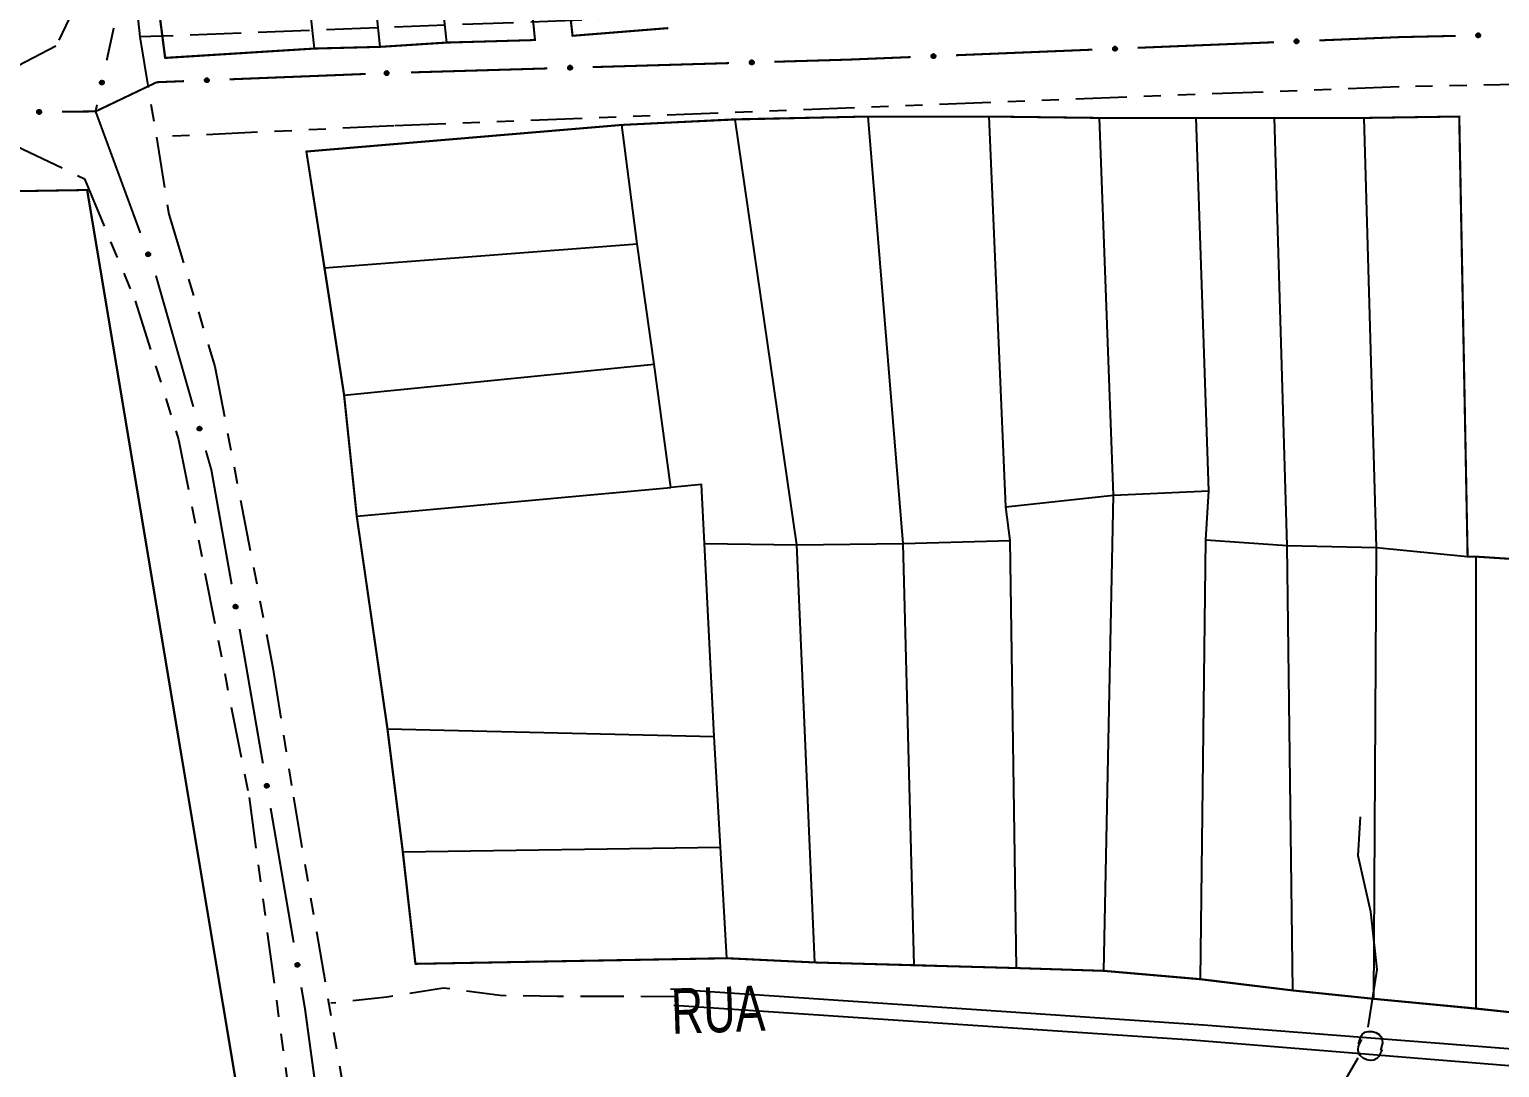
# Model space of a CAD drawing. Extents: x 203604 to 204690, y 4848469 to 4850418.
# Drawn here: x 203911.7 to 204041.1, y 4849433.1 to 4849524.5 of the extents above; entities that cross this region are included whole.
import ezdxf

# ---------------------------------------------------------------- set-up
doc = ezdxf.new("R2010")
doc.units = 0
doc.header["$LTSCALE"] = 1.5
doc.header["$MEASUREMENT"] = 0
for name, pattern in [('TRACO_11', [8, 3, -1, 3, -1]), ('TRACO_13', [8, 5, -1, 1, -1]), ('TRACO_15', [3, 2, -1]), ('TRACO_25', [8, 3, -1, 1, -1, 1, -1])]:
    doc.linetypes.add(name, pattern=pattern)
for name, color, linetype in [('CD_MALHA_LOTES', 7, 'CONTINUOUS'), ('HD-CURSO-INTER', 170, 'CONTINUOUS'), ('RU-QUADRA', 210, 'CONTINUOUS'), ('SV-BUEIRO-VALA', 7, 'CONTINUOUS'), ('SV-CAMINHO-TRILHA', 20, 'CONTINUOUS'), ('SV-EIXO-RUA-N-PAV', 6, 'CONTINUOUS'), ('SV-EIXO-RUA-PAV', 20, 'CONTINUOUS'), ('SV-ESTIVAS', 7, 'CONTINUOUS'), ('SV-RUA-NAO-PAV', 7, 'CONTINUOUS'), ('SV-RUA-PAVIM', 7, 'CONTINUOUS'), ('SV-TXT-VIA-ATUAL', 250, 'CONTINUOUS')]:
    doc.layers.add(name, color=color, linetype=linetype)
doc.styles.add('ARIAL', font='ARIAL.SHX')

# ---------------------------------------------------------------- blocks, each defined once
blk = doc.blocks.new('COD120', base_point=(204039.48, 4849370.16))
at = {"layer": 'SV-BUEIRO-VALA'}
blk.add_lwpolyline([(204038.48, 4849368.76), (204038.48, 4849369.343333), (204038.48, 4849369.430833), (204038.563333, 4849369.664167), (204038.73, 4849369.926667), (204038.98, 4849370.0725), (204039.313333, 4849370.16), (204039.646667, 4849370.16), (204039.98, 4849370.0725), (204040.23, 4849369.926667), (204040.396667, 4849369.664167), (204040.48, 4849369.430833), (204040.48, 4849369.343333), (204040.48, 4849368.76)], dxfattribs=at)

msp = doc.modelspace()

# ---------------------------------------------------------------- linework, layer by layer
at = {"layer": 'CD_MALHA_LOTES', "linetype": 'Continuous', "flags": 128}
for points in [[(203956.886793, 4849546.947707), (203959.514708, 4849523.897131)], [(203948.43992, 4849523.296465), (203946.037255, 4849545.370957)], [(203953.996085, 4849546.497207), (203956.211043, 4849523.521715)], [(203942.583422, 4849522.921048), (203940.330923, 4849544.695208)], [(203936.802008, 4849522.770882), (203934.474425, 4849543.869291)], [(203923.662429, 4849521.944965), (203921.109596, 4849541.766959)], [(203948.43992, 4849523.296465), (203942.583422, 4849522.921048)], [(203956.211043, 4849523.521715), (203948.43992, 4849523.296465)], [(203959.514708, 4849523.897131), (203967.924039, 4849524.572881)], [(203936.802008, 4849522.770882), (203923.662429, 4849521.944965)], [(203942.583422, 4849522.921048), (203936.802008, 4849522.770882)], [(203936.086548, 4849513.710878), (203963.859151, 4849516.050919)], [(203963.859151, 4849516.050919), (203973.83512, 4849516.54356)], [(203965.213913, 4849505.582311), (203963.859151, 4849516.050919)], [(203973.83512, 4849516.54356), (203985.53533, 4849516.78988)], [(203979.254164, 4849479.102889), (203973.83512, 4849516.54356)], [(203988.614332, 4849479.226049), (203985.53533, 4849516.78988)], [(203985.53533, 4849516.78988), (203996.188678, 4849516.78988)], [(203997.6666, 4849482.428211), (203996.188678, 4849516.78988)], [(203996.188678, 4849516.78988), (204005.918327, 4849516.66672)], [(204005.918327, 4849516.66672), (204014.416374, 4849516.66672)], [(204007.149928, 4849483.475072), (204005.918327, 4849516.66672)], [(204015.524815, 4849483.844553), (204014.416374, 4849516.66672)], [(204014.416374, 4849516.66672), (204021.313339, 4849516.66672)], [(204021.313339, 4849516.66672), (204029.195586, 4849516.66672)], [(204022.42178, 4849479.041309), (204021.313339, 4849516.66672)], [(204029.195586, 4849516.66672), (204037.570473, 4849516.78988)], [(204030.304027, 4849478.856568), (204029.195586, 4849516.66672)], [(204037.570473, 4849516.78988), (204038.309434, 4849478.056028)], [(203937.68763, 4849503.488589), (203936.086548, 4849513.710878)], [(203983.182464, 4849112.210596), (203916.798973, 4849510.32331), (203632.378967, 4849505.680231), (203634.88874, 4849205.323168), (203649.445423, 4849205.448657), (203651.453241, 4849112.27334)], [(203937.68763, 4849503.488589), (203965.213913, 4849505.582311)], [(203966.691834, 4849494.990542), (203965.213913, 4849505.582311)], [(203939.411871, 4849492.28102), (203937.68763, 4849503.488589)], [(203939.411871, 4849492.28102), (203966.691834, 4849494.990542)], [(203968.169755, 4849484.152453), (203966.691834, 4849494.990542)], [(203940.520312, 4849481.627671), (203939.411871, 4849492.28102)], [(203940.520312, 4849481.627671), (203968.169755, 4849484.152453)], [(203971.125598, 4849479.226049), (203970.879277, 4849484.398773), (203968.169755, 4849484.152453)], [(203997.6666, 4849482.428211), (204007.149928, 4849483.475072)], [(204006.287807, 4849441.600637), (204007.149928, 4849483.475072)], [(204007.149928, 4849483.475072), (204015.524815, 4849483.844553)], [(204015.278494, 4849479.533949), (204015.524815, 4849483.844553)], [(203998.03608, 4849479.472369), (203997.6666, 4849482.428211)], [(203943.229834, 4849462.907335), (203940.520312, 4849481.627671)], [(203988.614332, 4849479.226049), (203998.03608, 4849479.472369)], [(203998.5903, 4849441.846958), (203998.03608, 4849479.472369)], [(204014.785854, 4849440.861677), (204015.278494, 4849479.533949)], [(204015.278494, 4849479.533949), (204022.42178, 4849479.041309)], [(203971.125598, 4849479.226049), (203979.254164, 4849479.102889)], [(203971.987718, 4849462.229955), (203971.125598, 4849479.226049)], [(203979.254164, 4849479.102889), (203988.614332, 4849479.226049)], [(203980.855246, 4849442.339598), (203979.254164, 4849479.102889)], [(203989.599613, 4849442.093278), (203988.614332, 4849479.226049)], [(204022.914421, 4849439.876396), (204022.42178, 4849479.041309)], [(204022.42178, 4849479.041309), (204030.304027, 4849478.856568)], [(204030.057707, 4849439.137435), (204030.304027, 4849478.856568)], [(204030.304027, 4849478.856568), (204038.309434, 4849478.056028)], [(204038.309434, 4849478.056028), (204039.048394, 4849478.056028)], [(204039.048394, 4849478.056028), (204039.048394, 4849438.275315)], [(204039.048394, 4849478.056028), (204042.866357, 4849477.809708)], [(203943.229834, 4849462.907335), (203971.987718, 4849462.229955)], [(203944.584595, 4849452.069246), (203943.229834, 4849462.907335)], [(203972.541492, 4849452.477392), (203971.987718, 4849462.229955)], [(203944.584595, 4849452.069246), (203972.541492, 4849452.477392)], [(203973.096159, 4849442.709078), (203972.541492, 4849452.477392)], [(203945.693036, 4849442.216438), (203944.584595, 4849452.069246)], [(203973.096159, 4849442.709078), (203945.693036, 4849442.216438)], [(203980.855246, 4849442.339598), (203973.096159, 4849442.709078)], [(203989.599613, 4849442.093278), (203980.855246, 4849442.339598)], [(203998.5903, 4849441.846958), (203989.599613, 4849442.093278)], [(204006.287807, 4849441.600637), (203998.5903, 4849441.846958)], [(204014.785854, 4849440.861677), (204006.287807, 4849441.600637)], [(204022.914421, 4849439.876396), (204014.785854, 4849440.861677)], [(204030.057707, 4849439.137435), (204022.914421, 4849439.876396)], [(204039.048394, 4849438.275315), (204030.057707, 4849439.137435)], [(204046.1301, 4849437.536354), (204039.048394, 4849438.275315)]]:
    msp.add_lwpolyline(points, dxfattribs=at)
at = {"layer": 'HD-CURSO-INTER', "linetype": 'TRACO_13'}
for points in [[(204029.56, 4849436.64, 3.72), (204030.36, 4849441.71, 3.72), (204029.78, 4849446.79, 3.72), (204028.67, 4849451.71, 3.72), (204028.88, 4849455.15, 3.72)], [(204041.1, 4849377.44, 3.72), (204040.8, 4849382.54, 3.72), (204040.72, 4849387.91, 3.72), (204040.71, 4849393, 3.72), (204040.89, 4849398.14, 3.72), (204041.02, 4849403.21, 3.72), (204037.78, 4849407.04, 3.72), (204032.99, 4849408.97, 3.72), (204028.66, 4849411.72, 3.72), (204026.15, 4849416.28, 3.72), (204025.55, 4849421.3, 3.72), (204025.7, 4849426.7, 3.72), (204027.24, 4849431.47, 3.72), (204028.68, 4849433.95, 3.72)]]:
    msp.add_polyline3d(points, dxfattribs=at)
at = {"layer": 'RU-QUADRA', "linetype": 'Continuous', "const_width": 0.18, "flags": 128}
for points in [[(203921.109596, 4849541.766959), (203923.662429, 4849521.944965), (203936.802008, 4849522.770882), (203942.583422, 4849522.921048), (203948.43992, 4849523.296465), (203956.211043, 4849523.521715), (203953.996085, 4849546.497207)], [(203956.886793, 4849546.947707), (203959.514708, 4849523.897131), (203967.924039, 4849524.572881)], [(204042.866357, 4849477.809708), (204039.048394, 4849478.056028), (204038.309434, 4849478.056028), (204037.570473, 4849516.78988), (204029.195586, 4849516.66672), (204021.313339, 4849516.66672), (204014.416374, 4849516.66672), (204005.918327, 4849516.66672), (203996.188678, 4849516.78988), (203985.53533, 4849516.78988), (203973.83512, 4849516.54356), (203963.859151, 4849516.050919), (203936.086548, 4849513.710878), (203937.68763, 4849503.488589), (203939.411871, 4849492.28102), (203940.520312, 4849481.627671), (203943.229834, 4849462.907335), (203944.584595, 4849452.069246), (203945.693036, 4849442.216438), (203973.096159, 4849442.709078), (203980.855246, 4849442.339598), (203989.599613, 4849442.093278), (203998.5903, 4849441.846958), (204006.287807, 4849441.600637), (204014.785854, 4849440.861677), (204022.914421, 4849439.876396), (204030.057707, 4849439.137435), (204039.048394, 4849438.275315), (204046.1301, 4849437.536354)], [(203983.182464, 4849112.210596), (203916.798973, 4849510.32331), (203632.378967, 4849505.680231), (203634.88874, 4849205.323168), (203649.445423, 4849205.448657), (203651.453241, 4849112.27334)]]:
    msp.add_lwpolyline(points, dxfattribs=at)
at = {"layer": 'SV-CAMINHO-TRILHA', "linetype": 'TRACO_15'}
msp.add_polyline3d([(203968.54, 4849439.32, 4.83), (203963.23, 4849439.34, 4.87), (203958.17, 4849439.34, 4.95), (203953.16, 4849439.42, 5.51), (203948.15, 4849440.09, 5.51), (203943.16, 4849439.29, 5.62), (203938.23, 4849438.75, 5.72)], dxfattribs=at)
at = {"layer": 'SV-EIXO-RUA-N-PAV', "const_width": 0.18}
for points in [[(203918.934098, 4849523.690076), (203919.13, 4849524.59)], [(203918.508687, 4849521.735843), (203918.934098, 4849523.690076)], [(203917.53, 4849517.24), (203917.657865, 4849517.827378)], [(203917.667842, 4849516.865709), (203917.53, 4849517.24)], [(203921.469264, 4849506.543442), (203917.667842, 4849516.865709)], [(203926.134092, 4849491.247126), (203922.840974, 4849502.786423)], [(203927.72, 4849485.69), (203927.231797, 4849487.400694)], [(203927.758635, 4849485.472396), (203927.72, 4849485.69)], [(203929.506768, 4849475.62638), (203927.758635, 4849485.472396)], [(203930.63, 4849469.3), (203930.206022, 4849471.687974)], [(203930.727701, 4849468.733686), (203930.63, 4849469.3)], [(203932.257778, 4849459.864702), (203930.727701, 4849468.733686)], [(203933.43, 4849453.07), (203932.937812, 4849455.922932)], [(203933.447703, 4849452.966581), (203933.43, 4849453.07)], [(203934.966212, 4849444.09561), (203933.447703, 4849452.966581)], [(203935.96, 4849438.29), (203935.641104, 4849440.152956)], [(203935.974835, 4849438.181058), (203935.96, 4849438.29)], [(203937.324085, 4849428.2725), (203935.974835, 4849438.181058)]]:
    msp.add_lwpolyline(points, dxfattribs=at)
at = {"layer": 'SV-EIXO-RUA-N-PAV'}
for points in [[(203917.945153, 4849519.664632), (203917.918136, 4849519.705402), (203917.903254, 4849519.745966), (203917.900579, 4849519.783371), (203917.906834, 4849519.817041), (203917.917113, 4849519.850766), (203917.934978, 4849519.882482), (203917.962603, 4849519.913291), (203918.00331, 4849519.940679), (203918.045866, 4849519.953194), (203918.082397, 4849519.957778), (203918.117882, 4849519.953277), (203918.150477, 4849519.942743), (203918.182808, 4849519.923097), (203918.213756, 4849519.894796), (203918.240305, 4849519.853197), (203918.254623, 4849519.813329), (203918.25626, 4849519.777081), (203918.25151, 4849519.741436), (203918.240603, 4849519.707131), (203918.222887, 4849519.676099), (203918.194337, 4849519.64499), (203918.152931, 4849519.61933), (203918.113331, 4849519.604596), (203918.077116, 4849519.60245), (203918.042128, 4849519.607917), (203918.008177, 4849519.617816), (203917.975547, 4849519.634447), (203917.945153, 4849519.664632)], [(203922.106787, 4849504.493796), (203922.062096, 4849504.513666), (203922.02775, 4849504.539882), (203922.005398, 4849504.569992), (203921.992583, 4849504.60175), (203921.983132, 4849504.635717), (203921.98116, 4849504.672065), (203921.987906, 4849504.712892), (203922.007524, 4849504.757862), (203922.036692, 4849504.791281), (203922.065039, 4849504.814775), (203922.097385, 4849504.830044), (203922.130536, 4849504.838672), (203922.16836, 4849504.839473), (203922.209667, 4849504.832232), (203922.254409, 4849504.811411), (203922.287905, 4849504.785479), (203922.308761, 4849504.755787), (203922.323905, 4849504.723171), (203922.333138, 4849504.688378), (203922.334869, 4849504.652687), (203922.327503, 4849504.61111), (203922.306368, 4849504.567222), (203922.280885, 4849504.533519), (203922.251494, 4849504.512252), (203922.219048, 4849504.498065), (203922.185095, 4849504.488172), (203922.14864, 4849504.484668), (203922.106787, 4849504.493796)], [(203926.61652, 4849489.155537), (203926.573441, 4849489.178694), (203926.541152, 4849489.207405), (203926.521114, 4849489.239103), (203926.510711, 4849489.271731), (203926.503827, 4849489.306309), (203926.504579, 4849489.342703), (203926.51436, 4849489.382911), (203926.537287, 4849489.426288), (203926.568873, 4849489.457431), (203926.598898, 4849489.478739), (203926.632296, 4849489.491546), (203926.665999, 4849489.49767), (203926.703777, 4849489.495639), (203926.744427, 4849489.485329), (203926.787486, 4849489.46122), (203926.818948, 4849489.432855), (203926.837525, 4849489.401686), (203926.850187, 4849489.368029), (203926.856792, 4849489.332643), (203926.855848, 4849489.296923), (203926.845393, 4849489.256013), (203926.821035, 4849489.213829), (203926.793102, 4849489.182126), (203926.762203, 4849489.163117), (203926.728786, 4849489.151397), (203926.694188, 4849489.144071), (203926.657573, 4849489.143303), (203926.61652, 4849489.155537)], [(203929.773127, 4849473.496465), (203929.732638, 4849473.5239), (203929.703449, 4849473.555758), (203929.686752, 4849473.589336), (203929.679734, 4849473.622855), (203929.676417, 4849473.657956), (203929.68088, 4849473.694082), (203929.694716, 4849473.733081), (203929.721951, 4849473.773891), (203929.756552, 4849473.801647), (203929.788596, 4849473.819778), (203929.823126, 4849473.829108), (203929.857279, 4849473.831759), (203929.894652, 4849473.825882), (203929.934037, 4849473.811475), (203929.974409, 4849473.783096), (203930.002811, 4849473.751667), (203930.018108, 4849473.718764), (203930.027268, 4849473.68399), (203930.030225, 4849473.648115), (203930.02564, 4849473.612677), (203930.011063, 4849473.573049), (203929.982525, 4849473.533572), (203929.951501, 4849473.504887), (203929.918822, 4849473.489132), (203929.884384, 4849473.480885), (203929.849219, 4849473.477129), (203929.812717, 4849473.480104), (203929.773127, 4849473.496465)], [(203932.513744, 4849457.733514), (203932.473389, 4849457.761145), (203932.444356, 4849457.793145), (203932.427823, 4849457.826804), (203932.420969, 4849457.860358), (203932.417823, 4849457.895474), (203932.422462, 4849457.931578), (203932.436488, 4849457.97051), (203932.463922, 4849458.011186), (203932.498658, 4849458.038773), (203932.53079, 4849458.056747), (203932.565365, 4849458.065909), (203932.59953, 4849458.068393), (203932.636874, 4849458.062334), (203932.676188, 4849458.047735), (203932.716422, 4849458.019159), (203932.74467, 4849457.987592), (203932.759807, 4849457.954615), (203932.768797, 4849457.919797), (203932.771579, 4849457.883907), (203932.766821, 4849457.848493), (203932.752051, 4849457.808936), (203932.72332, 4849457.769599), (203932.692157, 4849457.741065), (203932.659402, 4849457.72547), (203932.624923, 4849457.71739), (203932.58974, 4849457.713807), (203932.553253, 4849457.71696), (203932.513744, 4849457.733514)], [(203935.219398, 4849441.964089), (203935.179079, 4849441.991773), (203935.150088, 4849442.023811), (203935.133599, 4849442.057492), (203935.126788, 4849442.091054), (203935.123688, 4849442.126174), (203935.128375, 4849442.162273), (203935.142451, 4849442.201186), (203935.169938, 4849442.241826), (203935.20471, 4849442.269368), (203935.236865, 4849442.2873), (203935.271453, 4849442.296416), (203935.305621, 4849442.298856), (203935.342957, 4849442.292748), (203935.382252, 4849442.278098), (203935.422449, 4849442.24947), (203935.450655, 4849442.217866), (203935.465749, 4849442.184869), (203935.474694, 4849442.150039), (203935.477429, 4849442.114146), (203935.472624, 4849442.078738), (203935.457803, 4849442.0392), (203935.429021, 4849441.999901), (203935.397821, 4849441.971408), (203935.365045, 4849441.955855), (203935.330556, 4849441.947821), (203935.295369, 4849441.944283), (203935.258886, 4849441.947484), (203935.219398, 4849441.964089)]]:
    msp.add_lwpolyline(points, close=True, dxfattribs=at)
for points in [[(203917.903254, 4849519.745966), (203917.917113, 4849519.850766)], [(203917.909553, 4849519.728489), (203917.925126, 4849519.857764)], [(203917.918136, 4849519.705402), (203917.934978, 4849519.882482)], [(203917.931339, 4849519.687438), (203917.947629, 4849519.890571)], [(203917.945153, 4849519.664632), (203917.962603, 4849519.913291)], [(203917.962286, 4849519.649979), (203917.984045, 4849519.923141)], [(203917.975547, 4849519.634447), (203918.00331, 4849519.940679)], [(203917.993006, 4849519.630723), (203918.023182, 4849519.942551)], [(203918.008177, 4849519.617816), (203918.045866, 4849519.953194)], [(203918.024887, 4849519.6168), (203918.061331, 4849519.951004)], [(203918.042128, 4849519.607917), (203918.082397, 4849519.957778)], [(203918.060596, 4849519.60763), (203918.102318, 4849519.953254)], [(203918.077116, 4849519.60245), (203918.117882, 4849519.953277)], [(203918.096713, 4849519.606751), (203918.134027, 4849519.944955)], [(203918.113331, 4849519.604596), (203918.150477, 4849519.942743)], [(203918.134572, 4849519.613871), (203918.166661, 4849519.928075)], [(203918.152931, 4849519.61933), (203918.182808, 4849519.923097)], [(203918.172956, 4849519.636237), (203918.198134, 4849519.905863)], [(203918.194337, 4849519.64499), (203918.213756, 4849519.894796)], [(203918.207458, 4849519.666432), (203918.225834, 4849519.866317)], [(203918.222887, 4849519.676099), (203918.240305, 4849519.853197)], [(203918.232047, 4849519.695991), (203918.246578, 4849519.82689)], [(203918.240603, 4849519.707131), (203918.254623, 4849519.813329)], [(203922.062096, 4849504.513666), (203921.98116, 4849504.672065)], [(203922.02775, 4849504.539882), (203921.983132, 4849504.635717)], [(203922.042453, 4849504.528526), (203921.986131, 4849504.645925)], [(203922.082883, 4849504.505609), (203921.987484, 4849504.685684)], [(203922.106787, 4849504.493796), (203921.987906, 4849504.712892)], [(203922.12911, 4849504.490642), (203922.000698, 4849504.73272)], [(203922.14864, 4849504.484668), (203922.007524, 4849504.757862)], [(203922.165365, 4849504.490907), (203922.023278, 4849504.770118)], [(203922.185095, 4849504.488172), (203922.036692, 4849504.791281)], [(203922.199735, 4849504.496294), (203922.050911, 4849504.797744)], [(203922.219048, 4849504.498065), (203922.065039, 4849504.814775)], [(203922.234778, 4849504.507745), (203922.084272, 4849504.821663)], [(203922.251494, 4849504.512252), (203922.097385, 4849504.830044)], [(203922.265712, 4849504.526408), (203922.115474, 4849504.8317)], [(203922.280885, 4849504.533519), (203922.130536, 4849504.838672)], [(203922.293817, 4849504.552753), (203922.152067, 4849504.834997)], [(203922.306368, 4849504.567222), (203922.16836, 4849504.839473)], [(203922.314173, 4849504.592241), (203922.190546, 4849504.833172)], [(203922.327503, 4849504.61111), (203922.209667, 4849504.832232)], [(203922.32705, 4849504.636244), (203922.235155, 4849504.814702)], [(203922.334869, 4849504.652687), (203922.254409, 4849504.811411)], [(203922.331907, 4849504.674386), (203922.273833, 4849504.792593)], [(203922.333138, 4849504.688378), (203922.287905, 4849504.785479)], [(203926.541152, 4849489.207405), (203926.503827, 4849489.306309)], [(203926.573441, 4849489.178694), (203926.504579, 4849489.342703)], [(203926.554964, 4849489.194981), (203926.507581, 4849489.316264)], [(203926.593567, 4849489.169104), (203926.511904, 4849489.355811)], [(203926.61652, 4849489.155537), (203926.51436, 4849489.382911)], [(203926.638545, 4849489.150722), (203926.5286, 4849489.401727)], [(203926.657573, 4849489.143303), (203926.537287, 4849489.426288)], [(203926.674719, 4849489.148274), (203926.553914, 4849489.437331)], [(203926.694188, 4849489.144071), (203926.568873, 4849489.457431)], [(203926.709394, 4849489.151075), (203926.583536, 4849489.462812)], [(203926.728786, 4849489.151397), (203926.598898, 4849489.478739)], [(203926.745196, 4849489.159873), (203926.618592, 4849489.484169)], [(203926.762203, 4849489.163117), (203926.632296, 4849489.491546)], [(203926.77744, 4849489.17617), (203926.650458, 4849489.491844)], [(203926.793102, 4849489.182126), (203926.665999, 4849489.49767)], [(203926.807436, 4849489.20034), (203926.687195, 4849489.492395)], [(203926.821035, 4849489.213829), (203926.703777, 4849489.495639)], [(203926.830689, 4849489.238194), (203926.725429, 4849489.487697)], [(203926.845393, 4849489.256013), (203926.744427, 4849489.485329)], [(203926.846822, 4849489.28111), (203926.768532, 4849489.465942)], [(203926.855848, 4849489.296923), (203926.787486, 4849489.46122)], [(203926.854518, 4849489.318782), (203926.805448, 4849489.441002)], [(203926.856792, 4849489.332643), (203926.818948, 4849489.432855)], [(203929.703449, 4849473.555758), (203929.676417, 4849473.657956)], [(203929.732638, 4849473.5239), (203929.68088, 4849473.694082)], [(203929.71592, 4849473.541989), (203929.681168, 4849473.667475)], [(203929.751679, 4849473.512305), (203929.689506, 4849473.706374)], [(203929.773127, 4849473.496465), (203929.694716, 4849473.733081)], [(203929.794545, 4849473.489427), (203929.710802, 4849473.750345)], [(203929.812717, 4849473.480104), (203929.721951, 4849473.773891)], [(203929.83028, 4849473.483299), (203929.739619, 4849473.783179)], [(203929.849219, 4849473.477129), (203929.756552, 4849473.801647)], [(203929.86506, 4849473.482545), (203929.771688, 4849473.805503)], [(203929.884384, 4849473.480885), (203929.788596, 4849473.819778)], [(203929.901574, 4849473.487642), (203929.808741, 4849473.823168)], [(203929.918822, 4849473.489132), (203929.823126, 4849473.829108)], [(203929.935312, 4849473.500561), (203929.841224, 4849473.82755)], [(203929.951501, 4849473.504887), (203929.857279, 4849473.831759)], [(203929.96762, 4849473.521542), (203929.877825, 4849473.824347)], [(203929.982525, 4849473.533572), (203929.894652, 4849473.825882)], [(203929.994616, 4849473.556824), (203929.91538, 4849473.815771)], [(203930.011063, 4849473.573049), (203929.934037, 4849473.811475)], [(203930.015046, 4849473.597869), (203929.956036, 4849473.789728)], [(203930.02564, 4849473.612677), (203929.974409, 4849473.783096)], [(203930.026548, 4849473.634558), (203929.990214, 4849473.76115)], [(203930.030225, 4849473.648115), (203930.002811, 4849473.751667)], [(203932.444356, 4849457.793145), (203932.417823, 4849457.895474)], [(203932.473389, 4849457.761145), (203932.422462, 4849457.931578)], [(203932.45676, 4849457.779315), (203932.42262, 4849457.90497)], [(203932.492374, 4849457.749458), (203932.431147, 4849457.943828)], [(203932.513744, 4849457.733514), (203932.436488, 4849457.97051)], [(203932.535128, 4849457.726371), (203932.452658, 4849457.987694)], [(203932.553253, 4849457.71696), (203932.463922, 4849458.011186)], [(203932.570832, 4849457.720068), (203932.481635, 4849458.020387)], [(203932.58974, 4849457.713807), (203932.498658, 4849458.038773)], [(203932.605608, 4849457.719145), (203932.513812, 4849458.042555)], [(203932.624923, 4849457.71739), (203932.53079, 4849458.056747)], [(203932.642146, 4849457.724064), (203932.550951, 4849458.060039)], [(203932.659402, 4849457.72547), (203932.565365, 4849458.065909)], [(203932.675947, 4849457.736818), (203932.583455, 4849458.064262)], [(203932.692157, 4849457.741065), (203932.59953, 4849458.068393)], [(203932.708357, 4849457.757641), (203932.62004, 4849458.060881)], [(203932.72332, 4849457.769599), (203932.636874, 4849458.062334)], [(203932.735525, 4849457.792791), (203932.657553, 4849458.052121)], [(203932.752051, 4849457.808936), (203932.676188, 4849458.047735)], [(203932.756155, 4849457.833736), (203932.698082, 4849458.025881)], [(203932.766821, 4849457.848493), (203932.716422, 4849458.019159)], [(203932.767836, 4849457.870369), (203932.732119, 4849457.997136)], [(203932.771579, 4849457.883907), (203932.74467, 4849457.987592)], [(203935.150088, 4849442.023811), (203935.123688, 4849442.126174)], [(203935.179079, 4849441.991773), (203935.128375, 4849442.162273)], [(203935.162474, 4849442.009965), (203935.128497, 4849442.135664)], [(203935.198049, 4849441.980061), (203935.137076, 4849442.174511)], [(203935.219398, 4849441.964089), (203935.142451, 4849442.201186)], [(203935.240772, 4849441.956918), (203935.158643, 4849442.218349)], [(203935.258886, 4849441.947484), (203935.169938, 4849442.241826)], [(203935.276468, 4849441.950569), (203935.187663, 4849442.251004)], [(203935.295369, 4849441.944283), (203935.20471, 4849442.269368)], [(203935.311244, 4849441.9496), (203935.219869, 4849442.27313)], [(203935.330556, 4849441.947821), (203935.236865, 4849442.2873)], [(203935.347788, 4849441.954471), (203935.257031, 4849442.290566)], [(203935.365045, 4849441.955855), (203935.271453, 4849442.296416)], [(203935.381606, 4849441.967182), (203935.28954, 4849442.294746)], [(203935.397821, 4849441.971408), (203935.305621, 4849442.298856)], [(203935.414042, 4849441.987963), (203935.326121, 4849442.291318)], [(203935.429021, 4849441.999901), (203935.342957, 4849442.292748)], [(203935.441256, 4849442.023077), (203935.363622, 4849442.282509)], [(203935.457803, 4849442.0392), (203935.382252, 4849442.278098)], [(203935.461939, 4849442.063996), (203935.404117, 4849442.256216)], [(203935.472624, 4849442.078738), (203935.422449, 4849442.24947)], [(203935.473668, 4849442.100613), (203935.438117, 4849442.227426)], [(203935.477429, 4849442.114146), (203935.450655, 4849442.217866)]]:
    msp.add_lwpolyline(points, dxfattribs=at)
at = {"layer": 'SV-EIXO-RUA-PAV', "const_width": 0.18}
for points in [[(204021.259171, 4849523.326998), (204009.26915, 4849522.837709)], [(204032.36, 4849523.78), (204025.255845, 4849523.490094)], [(204033.249716, 4849523.799619), (204032.36, 4849523.78)], [(204037.248743, 4849523.88782), (204033.249716, 4849523.799619)], [(203989.285783, 4849522.022229), (203984.289941, 4849521.818359)], [(204005.272477, 4849522.674613), (203993.282456, 4849522.185325)], [(203957.301662, 4849521.02387), (203945.30679, 4849520.673073)], [(203973.294824, 4849521.4916), (203961.299952, 4849521.140803)], [(203983.84, 4849521.8), (203977.293114, 4849521.608532)], [(203984.289941, 4849521.818359), (203983.84, 4849521.8)], [(203922.91, 4849519.81), (203917.869133, 4849517.402002)], [(203923.323194, 4849519.826329), (203922.91, 4849519.81)], [(203925.321633, 4849519.905319), (203923.323194, 4849519.826329)], [(203941.30915, 4849520.537239), (203929.318513, 4849520.063299)], [(203914.563279, 4849517.215897), (203916.563213, 4849517.232154)], [(203916.563213, 4849517.232154), (203917.53, 4849517.24)], [(203917.869133, 4849517.402002), (203917.53, 4849517.24)]]:
    msp.add_lwpolyline(points, dxfattribs=at)
at = {"layer": 'SV-EIXO-RUA-PAV'}
for points in [[(204023.405557, 4849523.304415), (204023.372926, 4849523.267984), (204023.337431, 4849523.243347), (204023.301912, 4849523.231318), (204023.267753, 4849523.228874), (204023.232525, 4849523.230308), (204023.197327, 4849523.239591), (204023.160544, 4849523.258547), (204023.123769, 4849523.291024), (204023.10092, 4849523.329044), (204023.087264, 4849523.363236), (204023.082664, 4849523.398708), (204023.084631, 4849523.432907), (204023.095483, 4849523.469149), (204023.115057, 4849523.506238), (204023.148609, 4849523.542426), (204023.183573, 4849523.566342), (204023.218234, 4849523.577074), (204023.253925, 4849523.581473), (204023.289872, 4849523.579577), (204023.32437, 4849523.570266), (204023.361677, 4849523.550491), (204023.396956, 4849523.516901), (204023.421207, 4849523.482301), (204023.432423, 4849523.4478), (204023.435963, 4849523.412565), (204023.434954, 4849523.377214), (204023.427096, 4849523.341444), (204023.405557, 4849523.304415)], [(204039.39433, 4849523.825035), (204039.361021, 4849523.789222), (204039.325071, 4849523.765253), (204039.289333, 4849523.753893), (204039.255134, 4849523.752088), (204039.21994, 4849523.754183), (204039.184922, 4849523.764123), (204039.1485, 4849523.783764), (204039.11234, 4849523.816925), (204039.090207, 4849523.855366), (204039.077194, 4849523.889808), (204039.07326, 4849523.92536), (204039.075867, 4849523.959516), (204039.087395, 4849523.995549), (204039.107661, 4849524.032264), (204039.141885, 4849524.067818), (204039.177291, 4849524.091074), (204039.212147, 4849524.101155), (204039.247913, 4849524.104885), (204039.283819, 4849524.102316), (204039.318137, 4849524.09236), (204039.355067, 4849524.071889), (204039.389711, 4849524.037645), (204039.413309, 4849524.002597), (204039.423877, 4849523.967891), (204039.426756, 4849523.932596), (204039.425084, 4849523.897271), (204039.416558, 4849523.861654), (204039.39433, 4849523.825035)], [(203991.432169, 4849521.999646), (203991.399537, 4849521.963216), (203991.364042, 4849521.938578), (203991.328523, 4849521.92655), (203991.294364, 4849521.924105), (203991.259137, 4849521.92554), (203991.223939, 4849521.934822), (203991.187155, 4849521.953778), (203991.150381, 4849521.986256), (203991.127531, 4849522.024276), (203991.113876, 4849522.058467), (203991.109276, 4849522.093939), (203991.111243, 4849522.128138), (203991.122094, 4849522.16438), (203991.141668, 4849522.201469), (203991.175221, 4849522.237657), (203991.210184, 4849522.261573), (203991.244846, 4849522.272305), (203991.280536, 4849522.276704), (203991.316483, 4849522.274808), (203991.350982, 4849522.265497), (203991.388289, 4849522.245722), (203991.423568, 4849522.212132), (203991.447819, 4849522.177532), (203991.459035, 4849522.143031), (203991.462574, 4849522.107796), (203991.461565, 4849522.072445), (203991.453707, 4849522.036675), (203991.432169, 4849521.999646)], [(204007.418863, 4849522.652031), (204007.386231, 4849522.6156), (204007.350737, 4849522.590962), (204007.315217, 4849522.578934), (204007.281059, 4849522.576489), (204007.245831, 4849522.577924), (204007.210633, 4849522.587207), (204007.17385, 4849522.606162), (204007.137075, 4849522.63864), (204007.114226, 4849522.67666), (204007.10057, 4849522.710852), (204007.09597, 4849522.746324), (204007.097937, 4849522.780522), (204007.108788, 4849522.816765), (204007.128362, 4849522.853854), (204007.161915, 4849522.890042), (204007.196879, 4849522.913957), (204007.23154, 4849522.92469), (204007.26723, 4849522.929089), (204007.303177, 4849522.927193), (204007.337676, 4849522.917882), (204007.374983, 4849522.898106), (204007.410262, 4849522.864517), (204007.434513, 4849522.829917), (204007.445729, 4849522.795415), (204007.449269, 4849522.760181), (204007.448259, 4849522.72483), (204007.440401, 4849522.68906), (204007.418863, 4849522.652031)], [(203943.297916, 4849520.50568), (203943.265238, 4849520.469291), (203943.229711, 4849520.444699), (203943.194177, 4849520.432716), (203943.160015, 4849520.430315), (203943.124789, 4849520.431795), (203943.089603, 4849520.441122), (203943.052844, 4849520.460125), (203943.016111, 4849520.49265), (203942.99331, 4849520.530699), (203942.979699, 4849520.564908), (203942.975144, 4849520.600386), (203942.977155, 4849520.634582), (203942.988052, 4849520.670811), (203943.007674, 4849520.707875), (203943.041273, 4849520.74402), (203943.076267, 4849520.767891), (203943.110942, 4849520.778578), (203943.146638, 4849520.782932), (203943.182583, 4849520.78099), (203943.217069, 4849520.771634), (203943.254351, 4849520.751811), (203943.289587, 4849520.718177), (203943.313794, 4849520.683546), (203943.324966, 4849520.64903), (203943.32846, 4849520.613791), (203943.327405, 4849520.578441), (203943.319502, 4849520.542681), (203943.297916, 4849520.50568)], [(203959.447644, 4849520.976503), (203959.414594, 4849520.940452), (203959.378817, 4849520.916226), (203959.343161, 4849520.904608), (203959.308977, 4849520.902558), (203959.273768, 4849520.9044), (203959.238679, 4849520.914088), (203959.202117, 4849520.933467), (203959.16572, 4849520.966368), (203959.143311, 4849521.004649), (203959.130052, 4849521.038996), (203959.125861, 4849521.074519), (203959.128223, 4849521.108692), (203959.139492, 4849521.144807), (203959.159493, 4849521.181667), (203959.193461, 4849521.217466), (203959.228699, 4849521.240976), (203959.263482, 4849521.251307), (203959.299221, 4849521.255294), (203959.335144, 4849521.252983), (203959.369532, 4849521.243274), (203959.406609, 4849521.223069), (203959.441497, 4849521.189075), (203959.465347, 4849521.154197), (203959.476164, 4849521.119568), (203959.479297, 4849521.084295), (203959.477879, 4849521.048958), (203959.469608, 4849521.013281), (203959.447644, 4849520.976503)], [(203975.440806, 4849521.444233), (203975.407756, 4849521.408181), (203975.371979, 4849521.383955), (203975.336323, 4849521.372338), (203975.302138, 4849521.370288), (203975.26693, 4849521.372129), (203975.231841, 4849521.381818), (203975.195279, 4849521.401197), (203975.158882, 4849521.434097), (203975.136473, 4849521.472378), (203975.123214, 4849521.506725), (203975.119023, 4849521.542248), (203975.121385, 4849521.576422), (203975.132654, 4849521.612537), (203975.152655, 4849521.649397), (203975.186623, 4849521.685195), (203975.221861, 4849521.708706), (203975.256644, 4849521.719037), (203975.292383, 4849521.723023), (203975.328306, 4849521.720712), (203975.362694, 4849521.711004), (203975.399771, 4849521.690799), (203975.434659, 4849521.656804), (203975.458509, 4849521.621926), (203975.469326, 4849521.587298), (203975.472459, 4849521.552024), (203975.471041, 4849521.516688), (203975.46277, 4849521.481011), (203975.440806, 4849521.444233)], [(203927.467989, 4849519.879989), (203927.435311, 4849519.8436), (203927.399784, 4849519.819008), (203927.36425, 4849519.807025), (203927.330088, 4849519.804624), (203927.294862, 4849519.806104), (203927.259676, 4849519.815432), (203927.222917, 4849519.834435), (203927.186184, 4849519.866959), (203927.163383, 4849519.905008), (203927.149772, 4849519.939217), (203927.145217, 4849519.974695), (203927.147228, 4849520.008891), (203927.158125, 4849520.04512), (203927.177747, 4849520.082184), (203927.211346, 4849520.118329), (203927.24634, 4849520.1422), (203927.281015, 4849520.152888), (203927.316711, 4849520.157241), (203927.352656, 4849520.155299), (203927.387142, 4849520.145944), (203927.424424, 4849520.126121), (203927.45966, 4849520.092486), (203927.483867, 4849520.057855), (203927.495039, 4849520.023339), (203927.498533, 4849519.9881), (203927.497478, 4849519.952751), (203927.489575, 4849519.916991), (203927.467989, 4849519.879989)], [(203912.418775, 4849517.308549), (203912.452578, 4849517.343895), (203912.488859, 4849517.36736), (203912.524752, 4849517.378222), (203912.558972, 4849517.379551), (203912.594134, 4849517.376966), (203912.62901, 4849517.366539), (203912.665155, 4849517.346393), (203912.70085, 4849517.312732), (203912.722446, 4849517.273986), (203912.734977, 4849517.239367), (203912.738417, 4849517.203763), (203912.735334, 4849517.169647), (203912.723305, 4849517.133778), (203912.702531, 4849517.097348), (203912.667815, 4849517.062275), (203912.632089, 4849517.039514), (203912.597095, 4849517.029919), (203912.56128, 4849517.026688), (203912.525414, 4849517.029756), (203912.491238, 4849517.040189), (203912.454597, 4849517.061172), (203912.420433, 4849517.095895), (203912.397325, 4849517.131268), (203912.387241, 4849517.166118), (203912.384854, 4849517.201449), (203912.387017, 4849517.236748), (203912.396039, 4849517.272243), (203912.418775, 4849517.308549)]]:
    msp.add_lwpolyline(points, close=True, dxfattribs=at)
for points in [[(204023.432423, 4849523.4478), (204023.082664, 4849523.398708)], [(204023.421207, 4849523.482301), (204023.084631, 4849523.432907)], [(204023.43158, 4849523.430508), (204023.086615, 4849523.383655)], [(204023.423316, 4849523.465678), (204023.086643, 4849523.416432)], [(204023.435963, 4849523.412565), (204023.087264, 4849523.363236)], [(204023.406873, 4849523.500514), (204023.09474, 4849523.452269)], [(204023.396956, 4849523.516901), (204023.095483, 4849523.469149)], [(204023.431719, 4849523.393641), (204023.099135, 4849523.344561)], [(204023.434954, 4849523.377214), (204023.10092, 4849523.329044)], [(204023.375543, 4849523.532011), (204023.108291, 4849523.488329)], [(204023.361677, 4849523.550491), (204023.115057, 4849523.506238)], [(204023.426293, 4849523.359278), (204023.116942, 4849523.309781)], [(204023.427096, 4849523.341444), (204023.123769, 4849523.291024)], [(204023.337619, 4849523.557777), (204023.139565, 4849523.525113)], [(204023.415413, 4849523.324692), (204023.145601, 4849523.276809)], [(204023.32437, 4849523.570266), (204023.148609, 4849523.542426)], [(204023.405557, 4849523.304415), (204023.160544, 4849523.258547)], [(204023.302811, 4849523.57411), (204023.172482, 4849523.555135)], [(204023.289872, 4849523.579577), (204023.183573, 4849523.566342)], [(204023.386976, 4849523.285293), (204023.186308, 4849523.249791)], [(204039.423877, 4849523.967891), (204039.07326, 4849523.92536)], [(204039.413309, 4849524.002597), (204039.075867, 4849523.959516)], [(204039.42271, 4849523.950618), (204039.076927, 4849523.910235)], [(204039.426756, 4849523.932596), (204039.077194, 4849523.889808)], [(204039.415106, 4849523.985936), (204039.077569, 4849523.943006)], [(204039.399318, 4849524.021074), (204039.086336, 4849523.978685)], [(204039.389711, 4849524.037645), (204039.087395, 4849523.995549)], [(204039.422158, 4849523.913755), (204039.088713, 4849523.870914)], [(204039.425084, 4849523.897271), (204039.090207, 4849523.855366)], [(204039.368584, 4849524.053153), (204039.10056, 4849524.014485)], [(204039.416089, 4849523.8795), (204039.105866, 4849523.835806)], [(204039.355067, 4849524.071889), (204039.107661, 4849524.032264)], [(204039.416558, 4849523.861654), (204039.11234, 4849523.816925)], [(204039.331149, 4849524.079625), (204039.132519, 4849524.050676)], [(204039.404564, 4849523.845124), (204039.133902, 4849523.802303)], [(204039.318137, 4849524.09236), (204039.141885, 4849524.067818)], [(204039.39433, 4849523.825035), (204039.1485, 4849523.783764)], [(204039.296653, 4849524.096607), (204039.165991, 4849524.080076)], [(204039.375394, 4849523.806265), (204039.174095, 4849523.774528)], [(204039.283819, 4849524.102316), (204039.177291, 4849524.091074)], [(204039.361021, 4849523.789222), (204039.184922, 4849523.764123)], [(204039.340587, 4849523.77547), (204039.21126, 4849523.760334)], [(204039.325071, 4849523.765253), (204039.21994, 4849523.754183)], [(203991.459035, 4849522.143031), (203991.109276, 4849522.093939)], [(203991.447819, 4849522.177532), (203991.111243, 4849522.128138)], [(203991.458191, 4849522.125739), (203991.113226, 4849522.078886)], [(203991.449928, 4849522.160909), (203991.113254, 4849522.111663)], [(203991.462574, 4849522.107796), (203991.113876, 4849522.058467)], [(203991.433484, 4849522.195745), (203991.121351, 4849522.1475)], [(203991.423568, 4849522.212132), (203991.122094, 4849522.16438)], [(203991.45833, 4849522.088872), (203991.125747, 4849522.039793)], [(203991.461565, 4849522.072445), (203991.127531, 4849522.024276)], [(203991.402154, 4849522.227242), (203991.134902, 4849522.18356)], [(203991.388289, 4849522.245722), (203991.141668, 4849522.201469)], [(203991.452904, 4849522.054509), (203991.143554, 4849522.005012)], [(203991.453707, 4849522.036675), (203991.150381, 4849521.986256)], [(203991.36423, 4849522.253008), (203991.166177, 4849522.220344)], [(203991.442025, 4849522.019923), (203991.172213, 4849521.97204)], [(203991.350982, 4849522.265497), (203991.175221, 4849522.237657)], [(203991.432169, 4849521.999646), (203991.187155, 4849521.953778)], [(203991.329422, 4849522.269341), (203991.199093, 4849522.250366)], [(203991.316483, 4849522.274808), (203991.210184, 4849522.261573)], [(204007.445729, 4849522.795415), (204007.09597, 4849522.746324)], [(204007.434513, 4849522.829917), (204007.097937, 4849522.780522)], [(204007.444886, 4849522.778123), (204007.09992, 4849522.73127)], [(204007.436622, 4849522.813293), (204007.099949, 4849522.764047)], [(204007.449269, 4849522.760181), (204007.10057, 4849522.710852)], [(204007.420178, 4849522.848129), (204007.108046, 4849522.799885)], [(204007.410262, 4849522.864517), (204007.108788, 4849522.816765)], [(204007.445024, 4849522.741256), (204007.112441, 4849522.692177)], [(204007.448259, 4849522.72483), (204007.114226, 4849522.67666)], [(204007.388848, 4849522.879626), (204007.121596, 4849522.835945)], [(204007.374983, 4849522.898106), (204007.128362, 4849522.853854)], [(204007.439598, 4849522.706893), (204007.130248, 4849522.657397)], [(204007.440401, 4849522.68906), (204007.137075, 4849522.63864)], [(204007.350924, 4849522.905392), (204007.152871, 4849522.872728)], [(204007.428719, 4849522.672308), (204007.158907, 4849522.624425)], [(204007.337676, 4849522.917882), (204007.161915, 4849522.890042)], [(204007.418863, 4849522.652031), (204007.17385, 4849522.606162)], [(204007.316116, 4849522.921725), (204007.185787, 4849522.90275)], [(204007.303177, 4849522.927193), (204007.196879, 4849522.913957)], [(204007.400282, 4849522.632909), (204007.199613, 4849522.597407)], [(204007.386231, 4849522.6156), (204007.210633, 4849522.587207)], [(204007.366058, 4849522.601468), (204007.237037, 4849522.583912)], [(204007.350737, 4849522.590962), (204007.245831, 4849522.577924)], [(204023.372926, 4849523.267984), (204023.197327, 4849523.239591)], [(204023.352752, 4849523.253852), (204023.223731, 4849523.236296)], [(204023.337431, 4849523.243347), (204023.232525, 4849523.230308)], [(203943.299482, 4849520.701777), (203942.987288, 4849520.653932)], [(203943.289587, 4849520.718177), (203942.988052, 4849520.670811)], [(203943.268193, 4849520.733314), (203943.000885, 4849520.689974)], [(203943.254351, 4849520.751811), (203943.007674, 4849520.707875)], [(203943.230301, 4849520.759128), (203943.032207, 4849520.726718)], [(203943.217069, 4849520.771634), (203943.041273, 4849520.74402)], [(203943.195514, 4849520.775506), (203943.065161, 4849520.756697)], [(203943.182583, 4849520.78099), (203943.076267, 4849520.767891)], [(203959.476164, 4849521.119568), (203959.125861, 4849521.074519)], [(203959.465347, 4849521.154197), (203959.128223, 4849521.108692)], [(203959.475121, 4849521.102287), (203959.129638, 4849521.05942)], [(203959.467264, 4849521.13755), (203959.130044, 4849521.092195)], [(203959.479297, 4849521.084295), (203959.130052, 4849521.038996)], [(203959.451224, 4849521.172573), (203959.138555, 4849521.127937)], [(203959.441497, 4849521.189075), (203959.139492, 4849521.144807)], [(203959.474834, 4849521.065421), (203959.141706, 4849521.020185)], [(203959.477879, 4849521.048958), (203959.143311, 4849521.004649)], [(203959.42026, 4849521.20443), (203959.152521, 4849521.163838)], [(203959.469012, 4849521.031123), (203959.15911, 4849520.985202)], [(203959.406609, 4849521.223069), (203959.159493, 4849521.181667)], [(203959.469608, 4849521.013281), (203959.16572, 4849520.966368)], [(203959.382636, 4849521.230632), (203959.184218, 4849521.200258)], [(203959.457733, 4849520.996665), (203959.187386, 4849520.951901)], [(203959.369532, 4849521.243274), (203959.193461, 4849521.217466)], [(203959.447644, 4849520.976503), (203959.202117, 4849520.933467)], [(203959.348018, 4849521.247366), (203959.217479, 4849521.229897)], [(203959.428844, 4849520.957597), (203959.227778, 4849520.924415)], [(203959.335144, 4849521.252983), (203959.228699, 4849521.240976)], [(203959.414594, 4849520.940452), (203959.238679, 4849520.914088)], [(203959.394259, 4849520.926554), (203959.265043, 4849520.910489)], [(203959.378817, 4849520.916226), (203959.273768, 4849520.9044)], [(203975.469326, 4849521.587298), (203975.119023, 4849521.542248)], [(203975.458509, 4849521.621926), (203975.121385, 4849521.576422)], [(203975.468283, 4849521.570016), (203975.1228, 4849521.52715)], [(203975.460426, 4849521.605279), (203975.123206, 4849521.559924)], [(203975.472459, 4849521.552024), (203975.123214, 4849521.506725)], [(203975.444386, 4849521.640303), (203975.131717, 4849521.595666)], [(203975.434659, 4849521.656804), (203975.132654, 4849521.612537)], [(203975.467996, 4849521.53315), (203975.134868, 4849521.487915)], [(203975.471041, 4849521.516688), (203975.136473, 4849521.472378)], [(203975.413422, 4849521.67216), (203975.145683, 4849521.631567)], [(203975.462173, 4849521.498852), (203975.152272, 4849521.452931)], [(203975.399771, 4849521.690799), (203975.152655, 4849521.649397)], [(203975.46277, 4849521.481011), (203975.158882, 4849521.434097)], [(203975.375797, 4849521.698362), (203975.17738, 4849521.667987)], [(203975.450895, 4849521.464395), (203975.180548, 4849521.41963)], [(203975.362694, 4849521.711004), (203975.186623, 4849521.685195)], [(203975.440806, 4849521.444233), (203975.195279, 4849521.401197)], [(203975.34118, 4849521.715096), (203975.210641, 4849521.697627)], [(203975.422005, 4849521.425327), (203975.22094, 4849521.392145)], [(203975.328306, 4849521.720712), (203975.221861, 4849521.708706)], [(203975.407756, 4849521.408181), (203975.231841, 4849521.381818)], [(203975.387421, 4849521.394283), (203975.258205, 4849521.378218)], [(203975.371979, 4849521.383955), (203975.26693, 4849521.372129)], [(203991.413588, 4849521.980525), (203991.212919, 4849521.945022)], [(203991.399537, 4849521.963216), (203991.223939, 4849521.934822)], [(203991.379364, 4849521.949083), (203991.250343, 4849521.931527)], [(203991.364042, 4849521.938578), (203991.259137, 4849521.92554)], [(203927.495039, 4849520.023339), (203927.145217, 4849519.974695)], [(203927.483867, 4849520.057855), (203927.147228, 4849520.008891)], [(203927.494173, 4849520.006048), (203927.149148, 4849519.959637)], [(203927.485954, 4849520.041229), (203927.149218, 4849519.992414)], [(203927.498533, 4849519.9881), (203927.149772, 4849519.939217)], [(203927.469555, 4849520.076086), (203927.157361, 4849520.028241)], [(203927.45966, 4849520.092486), (203927.158125, 4849520.04512)], [(203927.494265, 4849519.969181), (203927.161619, 4849519.920528)], [(203927.497478, 4849519.952751), (203927.163383, 4849519.905008)], [(203927.438266, 4849520.107623), (203927.170958, 4849520.064283)], [(203927.424424, 4849520.126121), (203927.177747, 4849520.082184)], [(203927.488795, 4849519.934825), (203927.179381, 4849519.885724)], [(203927.489575, 4849519.916991), (203927.186184, 4849519.866959)], [(203927.400375, 4849520.133437), (203927.20228, 4849520.101027)], [(203927.477871, 4849519.900254), (203927.207998, 4849519.852716)], [(203927.387142, 4849520.145944), (203927.211346, 4849520.118329)], [(203927.467989, 4849519.879989), (203927.222917, 4849519.834435)], [(203927.365587, 4849520.149815), (203927.235234, 4849520.131007)], [(203927.352656, 4849520.155299), (203927.24634, 4849520.1422)], [(203927.449384, 4849519.860891), (203927.24867, 4849519.825646)], [(203927.435311, 4849519.8436), (203927.259676, 4849519.815432)], [(203927.415119, 4849519.829494), (203927.286076, 4849519.812103)], [(203927.399784, 4849519.819008), (203927.294862, 4849519.806104)], [(203943.324966, 4849520.64903), (203942.975144, 4849520.600386)], [(203943.313794, 4849520.683546), (203942.977155, 4849520.634582)], [(203943.3241, 4849520.631739), (203942.979075, 4849520.585328)], [(203943.315881, 4849520.666919), (203942.979145, 4849520.618104)], [(203943.32846, 4849520.613791), (203942.979699, 4849520.564908)], [(203943.324191, 4849520.594872), (203942.991546, 4849520.546218)], [(203943.327405, 4849520.578441), (203942.99331, 4849520.530699)], [(203943.318721, 4849520.560516), (203943.009308, 4849520.511415)], [(203943.319502, 4849520.542681), (203943.016111, 4849520.49265)], [(203943.307798, 4849520.525944), (203943.037925, 4849520.478407)], [(203943.297916, 4849520.50568), (203943.052844, 4849520.460125)], [(203943.279311, 4849520.486582), (203943.078597, 4849520.451337)], [(203943.265238, 4849520.469291), (203943.089603, 4849520.441122)], [(203943.245046, 4849520.455185), (203943.116003, 4849520.437794)], [(203943.229711, 4849520.444699), (203943.124789, 4849520.431795)], [(203912.384854, 4849517.201449), (203912.734977, 4849517.239367)], [(203912.387017, 4849517.236748), (203912.722446, 4849517.273986)], [(203912.387241, 4849517.166118), (203912.738417, 4849517.203763)], [(203912.388649, 4849517.183373), (203912.73496, 4849517.218938)], [(203912.389714, 4849517.220225), (203912.723723, 4849517.258419)], [(203912.39576, 4849517.147952), (203912.733862, 4849517.186179)], [(203912.396039, 4849517.272243), (203912.70085, 4849517.312732)], [(203912.396259, 4849517.254392), (203912.70706, 4849517.293762)], [(203912.397325, 4849517.131268), (203912.735334, 4849517.169647)], [(203912.408262, 4849517.288604), (203912.679494, 4849517.327652)], [(203912.411057, 4849517.112598), (203912.724599, 4849517.150625)], [(203912.418775, 4849517.308549), (203912.665155, 4849517.346393)], [(203912.420433, 4849517.095895), (203912.723305, 4849517.133778)], [(203912.43797, 4849517.327054), (203912.639691, 4849517.355985)], [(203912.441342, 4849517.080094), (203912.709878, 4849517.115027)], [(203912.452578, 4849517.343895), (203912.62901, 4849517.366539)], [(203912.454597, 4849517.061172), (203912.702531, 4849517.097348)], [(203912.473202, 4849517.35736), (203912.602728, 4849517.370694)], [(203912.478405, 4849517.053104), (203912.677419, 4849517.079284)], [(203912.488859, 4849517.36736), (203912.594134, 4849517.376966)], [(203912.491238, 4849517.040189), (203912.667815, 4849517.062275)], [(203912.512661, 4849517.035643), (203912.64354, 4849517.050353)], [(203912.525414, 4849517.029756), (203912.632089, 4849517.039514)]]:
    msp.add_lwpolyline(points, dxfattribs=at)
at = {"layer": 'SV-ESTIVAS', "linetype": 'Continuous'}
for points in [[(204061.91, 4849433.18, 4.78), (204015.07, 4849436.83, 4.78), (203968.13, 4849439.99, 4.77)], [(203968.42, 4849438.59, 4.84), (204014.06, 4849435.52, 5.02), (204061.48, 4849431.68, 4.87)]]:
    msp.add_polyline3d(points, dxfattribs=at)
at = {"layer": 'SV-RUA-NAO-PAV', "linetype": 'TRACO_25'}
for points in [[(203909.53, 4849609.69, 7.35), (203912.88, 4849597.05, 7.36), (203914.71, 4849585.17, 7.02), (203915.64, 4849572.47, 6.67), (203919.78, 4849539.72, 5.87), (203921.41, 4849523.79, 5.83), (203922.88, 4849514.98, 5.83), (203923.98, 4849508.21, 5.83), (203928.02, 4849494.8, 5.83), (203933.13, 4849468.28, 5.83), (203934.94, 4849456.9, 5.85), (203939.77, 4849428.7, 6.27), (203942.53, 4849413.14, 6.27), (203945.68, 4849392.39, 6.27), (203947.08, 4849384.68, 6.27)], [(203910.14, 4849587.31, 6.68), (203912.21, 4849567.36, 6.81), (203914.61, 4849552.37, 6.82), (203915.91, 4849537.71, 6.52), (203916.23, 4849527.59, 6.38), (203914.04, 4849522.98, 6.37)], [(204061.91, 4849433.18, 4.72), (204068.04, 4849433.18, 4.72), (204076.35, 4849433.17, 4.72), (204085.15, 4849433.26, 4.75), (204094.26, 4849433.63, 5.03), (204102.7, 4849433.97, 5.14), (204105.98, 4849434.69, 5.14), (204120.45, 4849439.5, 5.14), (204129.78, 4849443.69, 5.14), (204130.87, 4849444.77, 5.14), (204131.05, 4849445.26, 5.14), (204131.11, 4849446.12, 5.14), (204130.2, 4849448.16, 5.14), (204125.3, 4849456.79, 5.14), (204119.14, 4849472.49, 5.14), (204111.28, 4849493.31, 5.14), (204106.98, 4849508.5, 5.14), (204104.22, 4849520.77, 5.14), (204032.301714, 4849519.415883, 5.14), (203943.780539, 4849515.970448, 5.14), (203922.88, 4849514.98, 5.14)], [(203916.55, 4849511.31, 6.37), (203921.02, 4849500.57, 6.14), (203924.84, 4849488.37, 5.65), (203931.04, 4849456.87, 5.85), (203934.73, 4849429.5, 6.25), (203937.57, 4849405.83, 6.4), (203940.07, 4849382.06, 6.36), (203943.93, 4849359.74, 6.66), (203950.47, 4849325.44, 6.69), (203957.28, 4849292.92, 7.32), (203962.25, 4849261.26, 7.49), (203968.19, 4849226.21, 8.04), (203971.46, 4849198.44, 8.75), (203976.31, 4849166.98, 8.89), (203980.57, 4849137, 9.43), (203983.83, 4849117.7, 9.82), (203984.73, 4849112.1, 9.82)]]:
    msp.add_polyline3d(points, dxfattribs=at)
at = {"layer": 'SV-RUA-PAVIM', "linetype": 'TRACO_11'}
for points in [[(204241.89, 4849533.47, 5.52), (204236.28, 4849532.86, 5.49), (204216.15, 4849532.16, 4.85), (204171.83, 4849531.11, 3.44), (204067.76, 4849528.19, 3.44), (203972.32, 4849525.74, 3.44), (203921.41, 4849523.79, 3.44)], [(203914.04, 4849522.98, 6.37), (203909.79, 4849520.76, 6.37), (203901.43, 4849520.16, 6.37), (203683.93, 4849518.09, 12.55), (203631.59, 4849517.53, 13.21)], [(203628.77, 4849510.76, 13.5), (203628.64, 4849513.01, 13.5), (203898.56, 4849514.67, 6.4), (203910.52, 4849514.22, 6.37), (203916.55, 4849511.31, 6.37)]]:
    msp.add_polyline3d(points, dxfattribs=at)

# ---------------------------------------------------------------- block references
at = {"layer": 'SV-BUEIRO-VALA'}
for p, rotation in [((204029.28, 4849433.85, 3.72), 154), ((204030.06, 4849436.22, 3.72), 344.0000000000001)]:
    msp.add_blockref('COD120', p, dxfattribs=dict(at, rotation=rotation))

# ---------------------------------------------------------------- texts
at = {"layer": 'SV-TXT-VIA-ATUAL', "style": 'ARIAL', "width": 0.7}
msp.add_text('RUA', height=4, rotation=2, dxfattribs=at).set_placement((203968.271282, 4849436.044587))

doc.saveas('drawing.dxf')
